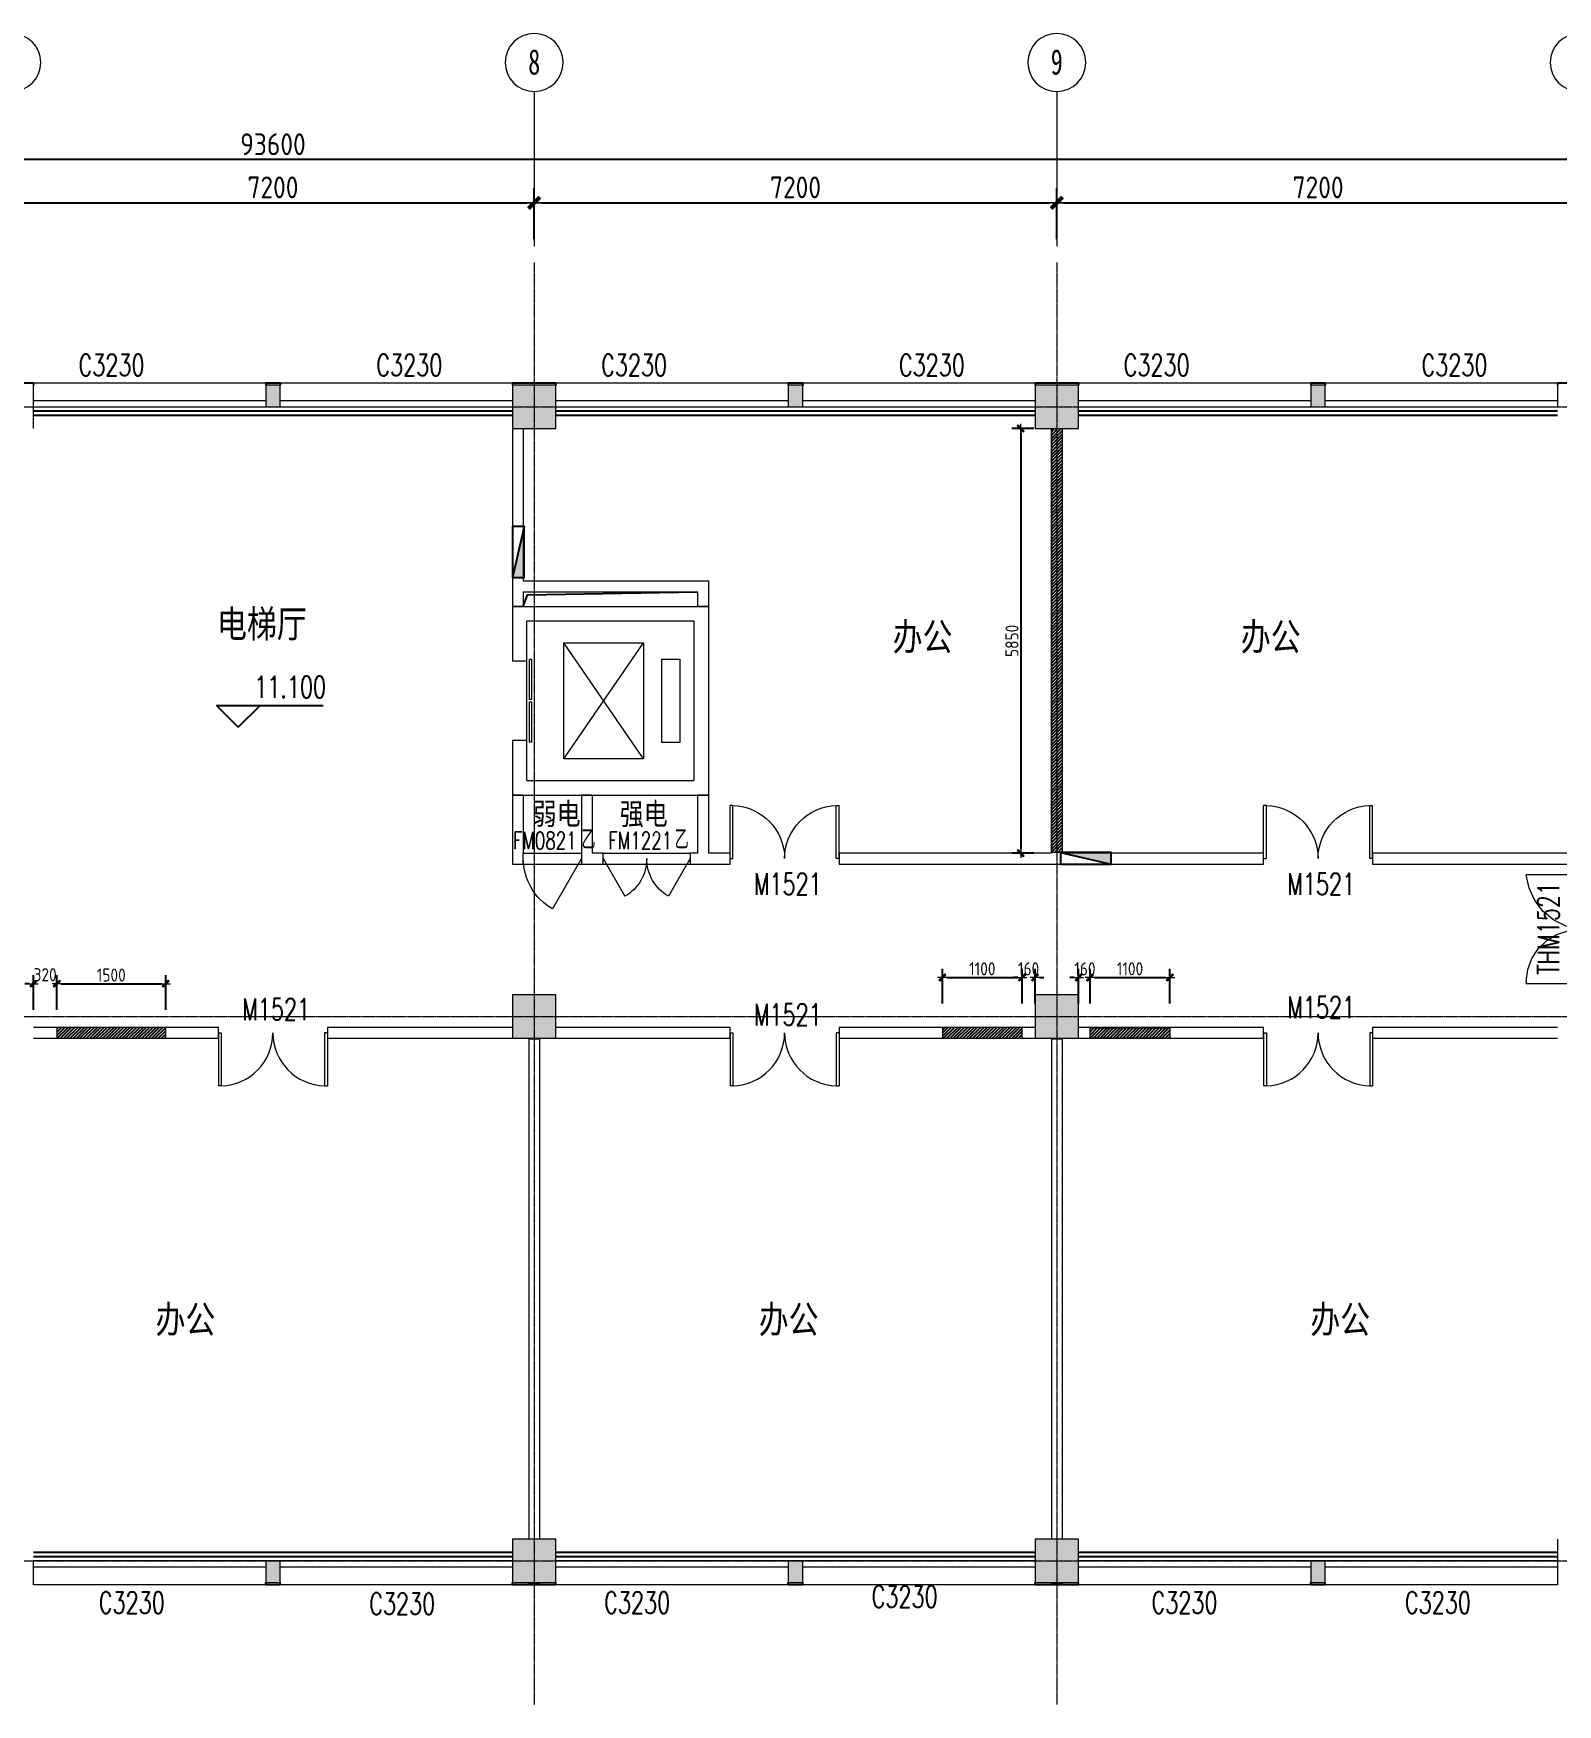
# Model space of a CAD drawing. Header units: millimetres. Extents: x 33621 to 401573, y -91663 to 133135.
# Drawn here: x 82197 to 103197, y -24586 to -1562 of the extents above; entities that cross this region are included whole.
import ezdxf
from ezdxf.enums import TextEntityAlignment as Align

# ---------------------------------------------------------------- set-up
doc = ezdxf.new("R2010")
doc.units = ezdxf.units.MM
doc.header["$LTSCALE"] = 10
doc.linetypes.add('DASHEDX2', pattern=[1.5, 1, -0.5])
doc.linetypes.add('DOTE', pattern=[2.42, 2, -0.2, 0.02, -0.2])
doc.layers.get('0').update_dxf_attribs({"color": 253})
doc.layers.get('Defpoints').update_dxf_attribs({"color": 250})
for name, color, linetype in [('3', 253, 'Continuous'), ('DIM_ELEV', 253, 'Continuous'), ('Dim【尺寸标注】', 253, 'Continuous'), ('PUB_DIM', 253, 'Continuous'), ('PUB_TEXT', 253, 'Continuous'), ('SURFACE', 253, 'Continuous'), ('w-消火栓', 253, 'Continuous'), ('WINDOW_TEXT', 253, 'Continuous'), ('拆除墙体', 253, 'Continuous')]:
    doc.layers.add(name, color=color, linetype=linetype)
for name, color, linetype, lineweight in [('AXIS【轴号】', 253, 'Continuous', 0), ('COLUMN', 253, 'Continuous', 0), ('DOTE', 253, 'DOTE', 0), ('FC-FLOOR【地材分格】', 253, 'Continuous', 0), ('PUB_HATCH', 253, 'Continuous', 0), ('STAIR', 253, 'Continuous', 0), ('WALL', 253, 'Continuous', 0), ('Wall【墙体】', 253, 'Continuous', 0), ('WINDOW', 253, 'Continuous', 0)]:
    doc.layers.add(name, color=color, linetype=linetype, lineweight=lineweight)
doc.styles.add('_TCH_DIM', font='SIMPLEX', dxfattribs={"bigfont": 'GBCBIG'})
doc.styles.add('_TCH_WINDOW', font='SIMPLEX', dxfattribs={"bigfont": 'GBCBIG'})
doc.styles.add('CCD_DIM', font='ARCHS.SHX')
doc.styles.add('宋体', font='', dxfattribs={"width": 0.7})
doc.styles.get('宋体').set_extended_font_data('SimSun')
doc.dimstyles.new('ZL_1：100', dxfattribs={"dimtxt": 3, "dimasz": 1, "dimexe": 2, "dimexo": 2, "dimgap": 0.6, "dimtad": 1, "dimdec": 0, "dimrnd": 5, "dimdsep": 46, "dimtxsty": 'CCD_DIM', "dimblk": 'WS-cj', "dimblk1": 'WS-cj', "dimblk2": 'WS-cj', "dimcen": 1, "dimclrd": 44, "dimclre": 44, "dimclrt": 2, "dimadec": 0, "dimazin": 2, "dimtfac": 1, "dimtdec": 0, "dimtix": 1, "dimtmove": 2, "dimatfit": 3, "dimldrblk": 'hl_arrow2', "dimfxl": 5, "dimfxlon": 1, "dimarcsym": 0})
doc.dimstyles.new('ZL_1：60', dxfattribs={"dimscale": 60, "dimtxt": 3, "dimasz": 1, "dimexe": 2, "dimexo": 2, "dimgap": 0.5, "dimtad": 1, "dimdec": 0, "dimrnd": 5, "dimdsep": 46, "dimtxsty": 'CCD_DIM', "dimblk": 'WS-cj', "dimblk1": 'WS-cj', "dimblk2": 'WS-cj', "dimcen": 0, "dimclrd": 44, "dimclre": 44, "dimclrt": 2, "dimadec": 0, "dimazin": 0, "dimtfac": 1, "dimtdec": 0, "dimtix": 1, "dimtofl": 0, "dimtmove": 2, "dimatfit": 3, "dimldrblk": 'hl_arrow2', "dimfxl": 6, "dimfxlon": 1, "dimarcsym": 0})

# ---------------------------------------------------------------- blocks, each defined once
blk = doc.blocks.new('$QC001_5')
blk.add_line((-325, 200), (325, 0))
blk.add_lwpolyline([(325, 0), (325, 200), (-325, 200), (-325, 0)], close=True)
blk.add_solid([(-325, 200), (325, 200), (-325, 200), (325, 0)])
at = {"flags": 1}
for tag in ['UNIT', 'WHAT', 'SPEC']:
    blk.add_attdef(tag, (0, 0), '', height=0.001, dxfattribs=at)
blk = doc.blocks.new('$DorLib2D$00000141')
at = {"color": 0}
for points in [[(-0.5, 0), (-0.5, 0.487)], [(-0.475, 0.487), (-0.5, 0.487)], [(-0.475, 0), (-0.475, 0.487)], [(-0.369, 0.473), (-0.475, 0.487)], [(-0.268, 0.435), (-0.369, 0.473)], [(0.369, 0.473), (0.268, 0.435)], [(0.475, 0.487), (0.369, 0.473)], [(0.475, 0), (0.475, 0.487)], [(0.475, 0.487), (0.5, 0.487)], [(0.5, 0), (0.5, 0.487)], [(-0.178, 0.377), (-0.268, 0.435)], [(-0.103, 0.3), (-0.178, 0.377)], [(0.178, 0.377), (0.103, 0.3)], [(0.268, 0.435), (0.178, 0.377)], [(-0.047, 0.208), (-0.103, 0.3)], [(-0.012, 0.107), (-0.047, 0.208)], [(0.047, 0.208), (0.012, 0.107)], [(0.103, 0.3), (0.047, 0.208)], [(0, 0), (-0.012, 0.107)], [(-0.012, -0.107), (0, 0)], [(0.012, 0.107), (0, 0)], [(-0.5, 0), (-0.475, 0)], [(0.5, 0), (0.475, 0)]]:
    blk.add_lwpolyline(points, dxfattribs=at)
at = {"color": 0, "linetype": 'DASHEDX2'}
for points in [[(0, 0), (0.03, -0.122), (0.086, -0.234), (0.165, -0.331), (0.264, -0.408), (0.378, -0.461), (0.5, -0.488)], [(-0.5, 0), (-0.5, -0.488)], [(-0.047, -0.208), (-0.012, -0.107)], [(0.5, 0), (0.5, -0.488)], [(-0.178, -0.377), (-0.103, -0.3)], [(-0.103, -0.3), (-0.047, -0.208)], [(-0.369, -0.473), (-0.268, -0.435)], [(-0.268, -0.435), (-0.178, -0.377)], [(-0.475, -0.488), (-0.5, -0.488)], [(-0.475, -0.487), (-0.369, -0.473)]]:
    blk.add_lwpolyline(points, dxfattribs=at)
blk = doc.blocks.new('$DorLib2D$00000002')
for p, q in [((-0.5, 0), (-0.5, 0.4875)), ((-0.475, 0.4875), (-0.5, 0.4875)), ((-0.475, 0), (-0.475, 0.4875)), ((0.475, 0), (0.475, 0.4875)), ((0.475, 0.4875), (0.5, 0.4875)), ((0.5, 0), (0.5, 0.4875)), ((-0.5, 0), (-0.475, 0)), ((0.5, 0), (0.475, 0))]:
    blk.add_line(p, q)
at = {"lineweight": 13}
for centre, start, end in [((-0.4875, 0), 0, 88.53072), ((0.4875, 0), 91.46928, 180)]:
    blk.add_arc(centre, 0.4875, start, end, dxfattribs=at)
blk = doc.blocks.new('$TCHSYS$LDOR22D')
for p, q in [((-0.517, 0.833), (-0.017, 0.833)), ((-0.517, 0.833), (-0.517, 0.667)), ((-0.517, 0.667), (-0.017, 0.667)), ((-0.017, 0.833), (-0.017, 0.667)), ((0.017, 0.833), (0.017, 0.667)), ((0.017, 0.833), (0.517, 0.833)), ((0.017, 0.667), (0.517, 0.667)), ((0.517, 0.833), (0.517, 0.667)), ((-0.5, 0.5), (0.5, 0.5))]:
    blk.add_line(p, q)
blk = doc.blocks.new('$WINLIB2D$00000004')
for p, q in [((-0.5, 0.5), (0.5, 0.5)), ((-0.5, 0.5), (-0.5, -0.5)), ((0.5, -0.5), (0.5, 0.5)), ((-0.5, 0.2406), (0.5, 0.2406)), ((-0.5, -0.5), (0.5, -0.5))]:
    blk.add_line(p, q)
blk = doc.blocks.new('$DorLib2D$00000214')
at = {"color": 0}
blk.add_line((0.5, 0), (0, 0.866), dxfattribs=at)
blk.add_arc((0.5, 0), 1, 120, 180, dxfattribs=at)
blk = doc.blocks.new('$DorLib2D$00000215')
at = {"color": 0}
for p, q in [((-0.5, 0), (-0.25, 0.433)), ((0.5, 0), (0.25, 0.433))]:
    blk.add_line(p, q, dxfattribs=at)
for centre, start, end in [((-0.5, 0), 0, 60), ((0.5, 0), 120, 180)]:
    blk.add_arc(centre, 0.5, start, end, dxfattribs=at)
blk = doc.blocks.new('hl_Axis-A1')
at = {"color": 150, "ltscale": 2}
blk.add_line((21.33, 0), (0, 0), dxfattribs=at)
at = {"color": 150}
blk.add_circle((25.33, 0), 4, dxfattribs=at)
at = {"color": 50, "style": '宋体', "width": 0.7}
blk.add_attdef('轴号', text='', height=3.5, dxfattribs=at).set_placement((25.33, 0), align=Align.MIDDLE_CENTER)
blk = doc.blocks.new('WS-cj')
blk.add_hatch(color=2).paths.add_polyline_path([(0.59, 0.82), (-0.82, -0.59), (-0.59, -0.82), (0.82, 0.59)])
at = {"color": 2, "linetype": 'ByBlock', "lineweight": 0}
for p, q in [((-1.1, 0), (0, 0)), ((0, 0), (1.1, 0))]:
    blk.add_line(p, q, dxfattribs=at)
at = {"color": 2}
blk.add_lwpolyline([(0.59, 0.82), (-0.82, -0.59), (-0.59, -0.82), (0.82, 0.59)], close=True, dxfattribs=at)
blk = doc.blocks.new('*D266')
at = {"layer": 'Defpoints', "color": 0, "transparency": 16777216}
for p in [(5938, 2411), (-1262, 1811), (5938, 1811)]:
    blk.add_point(p, dxfattribs=at)
at = {"layer": 'Dim【尺寸标注】', "color": 44, "lineweight": -2, "transparency": 16777216}
for p, q in [((-1262, 1911), (-1262, 2611)), ((5938, 1911), (5938, 2611)), ((-1162, 2411), (5838, 2411))]:
    blk.add_line(p, q, dxfattribs=at)
at = {"layer": 'Dim【尺寸标注】', "color": 44, "lineweight": -2, "transparency": 16777216, "xscale": 100, "yscale": 100, "zscale": 100, "rotation": 180}
blk.add_blockref('WS-cj', (-1262, 2411), dxfattribs=at)
at = {"layer": 'Dim【尺寸标注】', "color": 44, "lineweight": -2, "transparency": 16777216, "xscale": 100, "yscale": 100, "zscale": 100}
blk.add_blockref('WS-cj', (5938, 2411), dxfattribs=at)
at = {"layer": 'Dim【尺寸标注】', "color": 2, "transparency": 16777216, "insert": (2338, 2623), "char_height": 300, "attachment_point": 5, "style": 'CCD_DIM'}
blk.add_mtext('7200', dxfattribs=at)
blk = doc.blocks.new('hl_arrow2')
at = {"color": 2}
blk.add_line((-0.22, 0), (-1, 0), dxfattribs=at)
blk.add_lwpolyline([(-0.22, 0), (-0.86, -0.69), (-0.65, -0.86), (0, 0), (-0.65, 0.86), (-0.86, 0.69)], close=True, dxfattribs=at)
blk = doc.blocks.new('*D267')
at = {"layer": 'Defpoints', "color": 0, "transparency": 16777216}
for p in [(13138, 2411), (5938, 1811), (13138, 1811)]:
    blk.add_point(p, dxfattribs=at)
at = {"layer": 'Dim【尺寸标注】', "color": 44, "lineweight": -2, "transparency": 16777216}
for p, q in [((5938, 1911), (5938, 2611)), ((13138, 1911), (13138, 2611)), ((6038, 2411), (13038, 2411))]:
    blk.add_line(p, q, dxfattribs=at)
at = {"layer": 'Dim【尺寸标注】', "color": 44, "lineweight": -2, "transparency": 16777216, "xscale": 100, "yscale": 100, "zscale": 100, "rotation": 180}
blk.add_blockref('WS-cj', (5938, 2411), dxfattribs=at)
at = {"layer": 'Dim【尺寸标注】', "color": 44, "lineweight": -2, "transparency": 16777216, "xscale": 100, "yscale": 100, "zscale": 100}
blk.add_blockref('WS-cj', (13138, 2411), dxfattribs=at)
at = {"layer": 'Dim【尺寸标注】', "color": 2, "transparency": 16777216, "insert": (9538, 2623), "char_height": 300, "attachment_point": 5, "style": 'CCD_DIM'}
blk.add_mtext('7200', dxfattribs=at)
blk = doc.blocks.new('*D268')
at = {"layer": 'Defpoints', "color": 0, "transparency": 16777216}
for p in [(20338, 2411), (13138, 1811), (20338, 1811)]:
    blk.add_point(p, dxfattribs=at)
at = {"layer": 'Dim【尺寸标注】', "color": 44, "lineweight": -2, "transparency": 16777216}
for p, q in [((13138, 1911), (13138, 2611)), ((20338, 1911), (20338, 2611)), ((13238, 2411), (20238, 2411))]:
    blk.add_line(p, q, dxfattribs=at)
at = {"layer": 'Dim【尺寸标注】', "color": 44, "lineweight": -2, "transparency": 16777216, "xscale": 100, "yscale": 100, "zscale": 100, "rotation": 180}
blk.add_blockref('WS-cj', (13138, 2411), dxfattribs=at)
at = {"layer": 'Dim【尺寸标注】', "color": 44, "lineweight": -2, "transparency": 16777216, "xscale": 100, "yscale": 100, "zscale": 100}
blk.add_blockref('WS-cj', (20338, 2411), dxfattribs=at)
at = {"layer": 'Dim【尺寸标注】', "color": 2, "transparency": 16777216, "insert": (16738, 2623), "char_height": 300, "attachment_point": 5, "style": 'CCD_DIM'}
blk.add_mtext('7200', dxfattribs=at)
blk = doc.blocks.new('*D273')
at = {"layer": 'Defpoints', "color": 0, "transparency": 16777216}
for p in [(49138, 3011), (-44462, 1811), (49138, 1811)]:
    blk.add_point(p, dxfattribs=at)
at = {"layer": 'Dim【尺寸标注】', "color": 44, "lineweight": -2, "transparency": 16777216}
for p, q in [((-44462, 2511), (-44462, 3211)), ((-44362, 3011), (49038, 3011)), ((49138, 2511), (49138, 3211))]:
    blk.add_line(p, q, dxfattribs=at)
at = {"layer": 'Dim【尺寸标注】', "color": 44, "lineweight": -2, "transparency": 16777216, "xscale": 100, "yscale": 100, "zscale": 100, "rotation": 180}
blk.add_blockref('WS-cj', (-44462, 3011), dxfattribs=at)
at = {"layer": 'Dim【尺寸标注】', "color": 44, "lineweight": -2, "transparency": 16777216, "xscale": 100, "yscale": 100, "zscale": 100}
blk.add_blockref('WS-cj', (49138, 3011), dxfattribs=at)
at = {"layer": 'Dim【尺寸标注】', "color": 2, "transparency": 16777216, "insert": (2338, 3217), "char_height": 300, "attachment_point": 5, "style": 'CCD_DIM'}
blk.add_mtext('93600', dxfattribs=at)
blk = doc.blocks.new('*D524')
at = {"layer": 'Defpoints', "color": 0, "transparency": 16777216}
for p in [(82519, -14655), (82197, -15135), (82519, -15135)]:
    blk.add_point(p, dxfattribs=at)
at = {"layer": 'FC-FLOOR【地材分格】', "color": 44, "lineweight": -2, "transparency": 16777216}
for p, q in [((82137, -14655), (82077, -14655)), ((82197, -15015), (82197, -14535)), ((82519, -15015), (82519, -14535)), ((82579, -14655), (82639, -14655))]:
    blk.add_line(p, q, dxfattribs=at)
at = {"layer": 'FC-FLOOR【地材分格】', "color": 44, "lineweight": -2, "transparency": 16777216, "xscale": 60, "yscale": 60, "zscale": 60}
blk.add_blockref('WS-cj', (82197, -14655), dxfattribs=at)
at = {"layer": 'FC-FLOOR【地材分格】', "color": 44, "lineweight": -2, "transparency": 16777216, "xscale": 60, "yscale": 60, "zscale": 60, "rotation": 180}
blk.add_blockref('WS-cj', (82519, -14655), dxfattribs=at)
at = {"layer": 'FC-FLOOR【地材分格】', "color": 2, "transparency": 16777216, "insert": (82358, -14531), "char_height": 180, "attachment_point": 5, "style": 'CCD_DIM'}
blk.add_mtext('320', dxfattribs=at)
blk = doc.blocks.new('*D525')
at = {"layer": 'Defpoints', "color": 0, "transparency": 16777216}
for p in [(84019, -14655), (82519, -15135), (84019, -15135)]:
    blk.add_point(p, dxfattribs=at)
at = {"layer": 'FC-FLOOR【地材分格】', "color": 44, "lineweight": -2, "transparency": 16777216}
for p, q in [((82519, -15015), (82519, -14535)), ((82579, -14655), (83959, -14655)), ((84019, -15015), (84019, -14535))]:
    blk.add_line(p, q, dxfattribs=at)
at = {"layer": 'FC-FLOOR【地材分格】', "color": 44, "lineweight": -2, "transparency": 16777216, "xscale": 60, "yscale": 60, "zscale": 60, "rotation": 180}
blk.add_blockref('WS-cj', (82519, -14655), dxfattribs=at)
at = {"layer": 'FC-FLOOR【地材分格】', "color": 44, "lineweight": -2, "transparency": 16777216, "xscale": 60, "yscale": 60, "zscale": 60}
blk.add_blockref('WS-cj', (84019, -14655), dxfattribs=at)
at = {"layer": 'FC-FLOOR【地材分格】', "color": 2, "transparency": 16777216, "insert": (83269, -14535), "char_height": 180, "attachment_point": 5, "style": 'CCD_DIM'}
blk.add_mtext('1500', dxfattribs=at)
blk = doc.blocks.new('*D526')
at = {"layer": 'Defpoints', "color": 0, "transparency": 16777216}
for p in [(96099, -7006), (95799, -12856), (96099, -12856)]:
    blk.add_point(p, dxfattribs=at)
at = {"layer": 'FC-FLOOR【地材分格】', "color": 44, "lineweight": -2, "transparency": 16777216}
for p, q in [((95979, -7006), (95679, -7006)), ((95799, -7066), (95799, -12796)), ((95979, -12856), (95679, -12856))]:
    blk.add_line(p, q, dxfattribs=at)
at = {"layer": 'FC-FLOOR【地材分格】', "color": 44, "lineweight": -2, "transparency": 16777216, "xscale": 60, "yscale": 60, "zscale": 60}
for p, rotation in [((95799, -7006), 90), ((95799, -12856), 270)]:
    blk.add_blockref('WS-cj', p, dxfattribs=dict(at, rotation=rotation))
at = {"layer": 'FC-FLOOR【地材分格】', "color": 2, "transparency": 16777216, "insert": (95679, -9931), "char_height": 180, "attachment_point": 5, "rotation": 90, "style": 'CCD_DIM'}
blk.add_mtext('5850', dxfattribs=at)
blk = doc.blocks.new('*D527')
at = {"layer": 'Defpoints', "color": 0, "transparency": 16777216}
for p in [(95820, -14569), (94720, -15049), (95820, -15049)]:
    blk.add_point(p, dxfattribs=at)
at = {"layer": 'FC-FLOOR【地材分格】', "color": 44, "lineweight": -2, "transparency": 16777216}
for p, q in [((94720, -14929), (94720, -14449)), ((95820, -14929), (95820, -14449)), ((94780, -14569), (95760, -14569))]:
    blk.add_line(p, q, dxfattribs=at)
at = {"layer": 'FC-FLOOR【地材分格】', "color": 44, "lineweight": -2, "transparency": 16777216, "xscale": 60, "yscale": 60, "zscale": 60, "rotation": 180}
blk.add_blockref('WS-cj', (94720, -14569), dxfattribs=at)
at = {"layer": 'FC-FLOOR【地材分格】', "color": 44, "lineweight": -2, "transparency": 16777216, "xscale": 60, "yscale": 60, "zscale": 60}
blk.add_blockref('WS-cj', (95820, -14569), dxfattribs=at)
at = {"layer": 'FC-FLOOR【地材分格】', "color": 2, "transparency": 16777216, "insert": (95270, -14449), "char_height": 180, "attachment_point": 5, "style": 'CCD_DIM'}
blk.add_mtext('1100', dxfattribs=at)
blk = doc.blocks.new('*D528')
at = {"layer": 'Defpoints', "color": 0, "transparency": 16777216}
for p in [(95997, -14569), (95820, -15049), (95997, -15049)]:
    blk.add_point(p, dxfattribs=at)
at = {"layer": 'FC-FLOOR【地材分格】', "color": 44, "lineweight": -2, "transparency": 16777216}
for p, q in [((95820, -14929), (95820, -14449)), ((95997, -14929), (95997, -14449)), ((95760, -14569), (95700, -14569)), ((96057, -14569), (96117, -14569))]:
    blk.add_line(p, q, dxfattribs=at)
at = {"layer": 'FC-FLOOR【地材分格】', "color": 44, "lineweight": -2, "transparency": 16777216, "xscale": 60, "yscale": 60, "zscale": 60}
blk.add_blockref('WS-cj', (95820, -14569), dxfattribs=at)
at = {"layer": 'FC-FLOOR【地材分格】', "color": 44, "lineweight": -2, "transparency": 16777216, "xscale": 60, "yscale": 60, "zscale": 60, "rotation": 180}
blk.add_blockref('WS-cj', (95997, -14569), dxfattribs=at)
at = {"layer": 'FC-FLOOR【地材分格】', "color": 2, "transparency": 16777216, "insert": (95908, -14449), "char_height": 180, "attachment_point": 5, "style": 'CCD_DIM'}
blk.add_mtext('160', dxfattribs=at)
blk = doc.blocks.new('*D529')
at = {"layer": 'Defpoints', "color": 0, "transparency": 16777216}
for p in [(96755, -14569), (96597, -15049), (96755, -15049)]:
    blk.add_point(p, dxfattribs=at)
at = {"layer": 'FC-FLOOR【地材分格】', "color": 44, "lineweight": -2, "transparency": 16777216}
for p, q in [((96597, -14929), (96597, -14449)), ((96755, -14929), (96755, -14449)), ((96537, -14569), (96477, -14569)), ((96815, -14569), (96875, -14569))]:
    blk.add_line(p, q, dxfattribs=at)
at = {"layer": 'FC-FLOOR【地材分格】', "color": 44, "lineweight": -2, "transparency": 16777216, "xscale": 60, "yscale": 60, "zscale": 60}
blk.add_blockref('WS-cj', (96597, -14569), dxfattribs=at)
at = {"layer": 'FC-FLOOR【地材分格】', "color": 44, "lineweight": -2, "transparency": 16777216, "xscale": 60, "yscale": 60, "zscale": 60, "rotation": 180}
blk.add_blockref('WS-cj', (96755, -14569), dxfattribs=at)
at = {"layer": 'FC-FLOOR【地材分格】', "color": 2, "transparency": 16777216, "insert": (96684, -14449), "char_height": 180, "attachment_point": 5, "style": 'CCD_DIM'}
blk.add_mtext('160', dxfattribs=at)
blk = doc.blocks.new('*D530')
at = {"layer": 'Defpoints', "color": 0, "transparency": 16777216}
for p in [(97855, -14569), (96755, -15049), (97855, -15049)]:
    blk.add_point(p, dxfattribs=at)
at = {"layer": 'FC-FLOOR【地材分格】', "color": 44, "lineweight": -2, "transparency": 16777216}
for p, q in [((96755, -14929), (96755, -14449)), ((97855, -14929), (97855, -14449)), ((96815, -14569), (97795, -14569))]:
    blk.add_line(p, q, dxfattribs=at)
at = {"layer": 'FC-FLOOR【地材分格】', "color": 44, "lineweight": -2, "transparency": 16777216, "xscale": 60, "yscale": 60, "zscale": 60, "rotation": 180}
blk.add_blockref('WS-cj', (96755, -14569), dxfattribs=at)
at = {"layer": 'FC-FLOOR【地材分格】', "color": 44, "lineweight": -2, "transparency": 16777216, "xscale": 60, "yscale": 60, "zscale": 60}
blk.add_blockref('WS-cj', (97855, -14569), dxfattribs=at)
at = {"layer": 'FC-FLOOR【地材分格】', "color": 2, "transparency": 16777216, "insert": (97305, -14449), "char_height": 180, "attachment_point": 5, "style": 'CCD_DIM'}
blk.add_mtext('1100', dxfattribs=at)
blk = doc.blocks.new('ZL_061117299')
at = {"layer": 'AXIS【轴号】'}
ref = blk.add_blockref('hl_Axis-A1', (-1262.3, 1810.8), dxfattribs=dict(at, xscale=-100, yscale=100, zscale=100, rotation=270))
ref.add_attrib('轴号', '7', dxfattribs={"layer": '0', "color": 2, "height": 350, "style": '宋体', "width": 0.7}).set_placement((-1262.3, 4355.8), align=Align.MIDDLE_CENTER)
ref = blk.add_blockref('hl_Axis-A1', (5937.7, 1810.8), dxfattribs=dict(at, xscale=-100, yscale=100, zscale=100, rotation=270))
ref.add_attrib('轴号', '8', dxfattribs={"layer": '0', "color": 2, "height": 350, "style": '宋体', "width": 0.7}).set_placement((5937.7, 4351.9), align=Align.MIDDLE_CENTER)
ref = blk.add_blockref('hl_Axis-A1', (13137.7, 1810.8), dxfattribs=dict(at, xscale=-100, yscale=100, zscale=100, rotation=270))
ref.add_attrib('轴号', '9', dxfattribs={"layer": '0', "color": 2, "height": 350, "style": '宋体', "width": 0.7}).set_placement((13137.7, 4351.9), align=Align.MIDDLE_CENTER)
ref = blk.add_blockref('hl_Axis-A1', (20337.7, 1810.8), dxfattribs=dict(at, xscale=-100, yscale=100, zscale=100, rotation=270))
ref.add_attrib('轴号', '10', dxfattribs={"layer": '0', "color": 2, "height": 350, "style": '宋体', "width": 0.7}).set_placement((20337.7, 4351.9), align=Align.MIDDLE_CENTER)
at = {"layer": 'Dim【尺寸标注】'}
for p1, p2, distance, picture, middle in [((-44462.3, 1810.8), (49137.7, 1810.8), 1200, '*D273', (2337.7, 3217)), ((-1262.3, 1810.8), (5937.7, 1810.8), 600, '*D266', (2337.7, 2623.3)), ((5937.7, 1810.8), (13137.7, 1810.8), 600, '*D267', (9537.7, 2623.3)), ((13137.7, 1810.8), (20337.7, 1810.8), 600, '*D268', (16737.7, 2623.3))]:
    dim = blk.add_aligned_dim(p1=p1, p2=p2, distance=distance, dimstyle='ZL_1：100', dxfattribs=at)
    dim.commit()
    dim.dimension.update_dxf_attribs({"geometry": picture, "text_midpoint": middle})

msp = doc.modelspace()

# ---------------------------------------------------------------- hatches: boundary and pattern name
at = {"layer": 'PUB_HATCH'}
for points in [[(85396.5, -6706), (85596.5, -6706), (85596.5, -6406), (85396.5, -6406)], [(88796.5, -7006), (89396.5, -7006), (89396.5, -6406), (88796.5, -6406)], [(92596.5, -6706), (92796.5, -6706), (92796.5, -6406), (92596.5, -6406)], [(95996.5, -7006), (96596.5, -7006), (96596.5, -6406), (95996.5, -6406)], [(99796.5, -6706), (99996.5, -6706), (99996.5, -6406), (99796.5, -6406)], [(88796.5, -15406), (89396.5, -15406), (89396.5, -14806), (88796.5, -14806)], [(95996.5, -15406), (96596.5, -15406), (96596.5, -14806), (95996.5, -14806)], [(88796.5, -22906), (89396.5, -22906), (89396.5, -22306), (88796.5, -22306)], [(95996.5, -22906), (96596.5, -22906), (96596.5, -22306), (95996.5, -22306)], [(85596.5, -22606), (85396.5, -22606), (85396.5, -22906), (85596.5, -22906)], [(92796.5, -22606), (92596.5, -22606), (92596.5, -22906), (92796.5, -22906)], [(99996.5, -22606), (99796.5, -22606), (99796.5, -22906), (99996.5, -22906)]]:
    msp.add_hatch(color=256, dxfattribs=at).paths.add_polyline_path(points)
at = {"layer": '拆除墙体'}
h = msp.add_hatch(dxfattribs=at)
h.set_pattern_fill('ANSI31', color=1, scale=10, angle=180, style=0)
h.paths.add_polyline_path([(96221.5, -12846), (96221.5, -7006), (96371.5, -7006), (96371.5, -12846)])
h = msp.add_hatch(dxfattribs=at)
h.set_pattern_fill('ANSI31', color=1, scale=10, angle=180, style=0)
h.paths.add_polyline_path([(82518.8, -15256), (82518.8, -15406), (84018.8, -15406), (84018.8, -15256)])
h = msp.add_hatch(dxfattribs=at)
h.set_pattern_fill('ANSI31', color=1, scale=10, angle=180, style=0)
h.paths.add_polyline_path([(94720, -15256), (94720, -15406), (95820, -15406), (95820, -15256)])
h = msp.add_hatch(dxfattribs=at)
h.set_pattern_fill('ANSI31', color=1, scale=10, angle=180, style=0)
h.paths.add_polyline_path([(96754.9, -15406), (96754.9, -15264.7), (97854.9, -15264.7), (97854.9, -15406)])

# ---------------------------------------------------------------- linework, layer by layer
at = {"layer": '3'}
for p, q in [((88796.5, -6766), (82196.5, -6766)), ((88796.5, -6826), (82196.5, -6826)), ((95996.5, -6766), (89396.5, -6766)), ((95996.5, -6826), (89396.5, -6826)), ((103196.5, -6766), (96596.5, -6766)), ((103196.5, -6826), (96596.5, -6826))]:
    msp.add_line(p, q, dxfattribs=at)
for points in [[(88946.5, -9456), (89005.6, -9298.6), (91346.5, -9256)], [(82196.5, -22486), (88796.5, -22486)], [(82196.5, -22546), (88796.5, -22546)], [(89396.5, -22486), (95996.5, -22486)], [(89396.5, -22546), (95996.5, -22546)], [(96596.5, -22486), (103196.5, -22486)], [(96596.5, -22546), (103196.5, -22546)]]:
    msp.add_lwpolyline(points, dxfattribs=at)
at = {"layer": 'COLUMN'}
for p, q in [((89396.5, -6406), (88796.5, -6406)), ((96596.5, -6406), (95996.5, -6406)), ((82196.5, -7006), (82196.5, -6706)), ((88796.5, -6706), (88796.5, -7006)), ((89396.5, -7006), (89396.5, -6706)), ((95996.5, -6706), (95996.5, -7006)), ((96596.5, -7006), (96596.5, -6706)), ((88796.5, -7006), (89396.5, -7006)), ((95996.5, -7006), (96596.5, -7006)), ((89396.5, -14806), (88796.5, -14806)), ((88796.5, -14806), (88796.5, -15406)), ((89396.5, -15406), (89396.5, -14806)), ((96596.5, -14806), (95996.5, -14806)), ((95996.5, -14806), (95996.5, -15406)), ((96596.5, -15406), (96596.5, -14806)), ((88796.5, -15406), (89396.5, -15406)), ((95996.5, -15406), (96596.5, -15406)), ((89396.5, -22306), (88796.5, -22306)), ((88796.5, -22306), (88796.5, -22606)), ((89396.5, -22606), (89396.5, -22306)), ((96596.5, -22306), (95996.5, -22306)), ((95996.5, -22306), (95996.5, -22606)), ((96596.5, -22606), (96596.5, -22306)), ((103196.5, -22306), (103196.5, -22606)), ((88796.5, -22906), (89396.5, -22906)), ((95996.5, -22906), (96596.5, -22906))]:
    msp.add_line(p, q, dxfattribs=at)
at = {"layer": 'DIM_ELEV'}
for p, q in [((85019.7, -11119.7), (84719.7, -10819.7)), ((84719.7, -10819.7), (86188.6, -10819.7)), ((85019.7, -11119.7), (85319.7, -10819.7))]:
    msp.add_line(p, q, dxfattribs=at)
at = {"layer": 'DOTE', "ltscale": 0.1}
for p, q in [((89096.5, -4716.1), (89096.5, -24586.4)), ((96296.5, -4716.1), (96296.5, -24586.4)), ((36632.9, -6706), (133641.5, -6706)), ((36632.9, -15106), (133641.5, -15106)), ((36632.9, -22606), (133641.5, -22606))]:
    msp.add_line(p, q, dxfattribs=at)
at = {"layer": 'STAIR'}
for p, q in [((89503.8, -11556), (90603.8, -9956)), ((90603.8, -11556), (89503.8, -9956)), ((89503.8, -9956), (90603.8, -9956)), ((89503.8, -11556), (89503.8, -9956)), ((90603.8, -9956), (90603.8, -11556)), ((90853.8, -10181), (91103.8, -10181)), ((90853.8, -11331), (90853.8, -10181)), ((91103.8, -10181), (91103.8, -11331)), ((91103.8, -11331), (90853.8, -11331)), ((90603.8, -11556), (89503.8, -11556))]:
    msp.add_line(p, q, dxfattribs=at)
at = {"layer": 'SURFACE'}
for p, q in [((81896.5, -6376), (82196.5, -6376)), ((82196.5, -6376), (82196.5, -6406)), ((85396.5, -6376), (85396.5, -6406)), ((85396.5, -6376), (85596.5, -6376)), ((85596.5, -6376), (85596.5, -6406)), ((88796.5, -6376), (88796.5, -6406)), ((88796.5, -6376), (89096.5, -6376)), ((89096.5, -6376), (89396.5, -6376)), ((89396.5, -6376), (89396.5, -6406)), ((92596.5, -6376), (92596.5, -6406)), ((92596.5, -6376), (92796.5, -6376)), ((92796.5, -6376), (92796.5, -6406)), ((95996.5, -6376), (95996.5, -6406)), ((95996.5, -6376), (96296.5, -6376)), ((96296.5, -6376), (96596.5, -6376)), ((96596.5, -6376), (96596.5, -6406)), ((99796.5, -6376), (99796.5, -6406)), ((99796.5, -6376), (99996.5, -6376)), ((99996.5, -6376), (99996.5, -6406)), ((103196.5, -6376), (103196.5, -6406)), ((103196.5, -6376), (103496.5, -6376)), ((85396.5, -22936), (85396.5, -22906)), ((85596.5, -22936), (85396.5, -22936)), ((85596.5, -22936), (85596.5, -22906)), ((88796.5, -22936), (88796.5, -22906)), ((89096.5, -22936), (88796.5, -22936)), ((89396.5, -22936), (89096.5, -22936)), ((89396.5, -22936), (89396.5, -22906)), ((92596.5, -22936), (92596.5, -22906)), ((92796.5, -22936), (92596.5, -22936)), ((92796.5, -22936), (92796.5, -22906)), ((95996.5, -22936), (95996.5, -22906)), ((96296.5, -22936), (95996.5, -22936)), ((96596.5, -22936), (96296.5, -22936)), ((96596.5, -22936), (96596.5, -22906)), ((99796.5, -22936), (99796.5, -22906)), ((99996.5, -22936), (99796.5, -22936)), ((99996.5, -22936), (99996.5, -22906))]:
    msp.add_line(p, q, dxfattribs=at)
at = {"layer": 'WALL'}
for p, q in [((85596.5, -6406), (85396.5, -6406)), ((85396.5, -6406), (85396.5, -6706)), ((85596.5, -6706), (85596.5, -6406)), ((92796.5, -6406), (92596.5, -6406)), ((92596.5, -6406), (92596.5, -6706)), ((92796.5, -6706), (92796.5, -6406)), ((99996.5, -6406), (99796.5, -6406)), ((99796.5, -6406), (99796.5, -6706)), ((99996.5, -6706), (99996.5, -6406)), ((85396.5, -6706), (85596.5, -6706)), ((92596.5, -6706), (92796.5, -6706)), ((99796.5, -6706), (99996.5, -6706)), ((88796.5, -9456), (91496.5, -9456)), ((88796.5, -9456), (88796.5, -10206)), ((88996.5, -9656), (91296.5, -9656)), ((88996.5, -10206), (88996.5, -9656)), ((91296.5, -9656), (91296.5, -11856)), ((91496.5, -9456), (91496.5, -12056)), ((88796.5, -10206), (88996.5, -10206)), ((88996.5, -11306), (88796.5, -11306)), ((88796.5, -11306), (88796.5, -12056)), ((88996.5, -11856), (88996.5, -11306)), ((88996.5, -11856), (91296.5, -11856)), ((88796.5, -12056), (91496.5, -12056)), ((85596.5, -22606), (85396.5, -22606)), ((85396.5, -22606), (85396.5, -22906)), ((85596.5, -22906), (85596.5, -22606)), ((92796.5, -22606), (92596.5, -22606)), ((92596.5, -22606), (92596.5, -22906)), ((92796.5, -22906), (92796.5, -22606)), ((99996.5, -22606), (99796.5, -22606)), ((99796.5, -22606), (99796.5, -22906)), ((99996.5, -22906), (99996.5, -22606)), ((85396.5, -22906), (85596.5, -22906)), ((92596.5, -22906), (92796.5, -22906)), ((99796.5, -22906), (99996.5, -22906))]:
    msp.add_line(p, q, dxfattribs=at)
at = {"layer": 'WALL', "color": 210}
for points in [[(96221.5, -12846), (96221.5, -7006), (96371.5, -7006), (96371.5, -12846)], [(82518.8, -15256), (82518.8, -15406), (84018.8, -15406), (84018.8, -15256)], [(94720, -15256), (94720, -15406), (95820, -15406), (95820, -15256)], [(96754.9, -15406), (96754.9, -15264.7), (97854.9, -15264.7), (97854.9, -15406)]]:
    msp.add_lwpolyline(points, close=True, dxfattribs=at)
at = {"layer": 'Wall【墙体】', "color": 6}
for p, q in [((88796.5, -7006), (88796.5, -9181)), ((88946.5, -7006), (88946.5, -9106)), ((96221.5, -7006), (96221.5, -12856)), ((96371.5, -7006), (96371.5, -12856)), ((88796.5, -9181), (88796.5, -9456)), ((88946.5, -9106), (91496.5, -9106)), ((91496.5, -9106), (91496.5, -9456)), ((88946.5, -9256), (91346.5, -9256)), ((88946.5, -9256), (88946.5, -9456)), ((91346.5, -9256), (91346.5, -9456)), ((88946.5, -9456), (88796.5, -9456)), ((91496.5, -9456), (91346.5, -9456)), ((88796.5, -12056), (88796.5, -13006)), ((88946.5, -12056), (88796.5, -12056)), ((88946.5, -12056), (88946.5, -12856)), ((89746.5, -12056), (89746.5, -12856)), ((89896.5, -12056), (89746.5, -12056)), ((89896.5, -12056), (89896.5, -12856)), ((91346.5, -12056), (91346.5, -12856)), ((91496.5, -12056), (91346.5, -12056)), ((91496.5, -12056), (91496.5, -12856)), ((88946.5, -13006), (88946.5, -12856)), ((89746.5, -12856), (89746.5, -13006)), ((90046.5, -12856), (89896.5, -12856)), ((90046.5, -13006), (90046.5, -12856)), ((91346.5, -12856), (91246.5, -12856)), ((91246.5, -12856), (91246.5, -13006)), ((91796.5, -12856), (91496.5, -12856)), ((91796.5, -13006), (91796.5, -12856)), ((96221.5, -12856), (93296.5, -12856)), ((93296.5, -12856), (93296.5, -13006)), ((99146.5, -12856), (96371.5, -12856)), ((99146.5, -13006), (99146.5, -12856)), ((103421.5, -12856), (100646.5, -12856)), ((100646.5, -12856), (100646.5, -13006)), ((88796.5, -13006), (88946.5, -13006)), ((89746.5, -13006), (89821.5, -13006)), ((89821.5, -13006), (90046.5, -13006)), ((91246.5, -13006), (91421.5, -13006)), ((91421.5, -13006), (91796.5, -13006)), ((93296.5, -13006), (96296.5, -13006)), ((96296.5, -13006), (99146.5, -13006)), ((100646.5, -13006), (103421.5, -13006)), ((84746.5, -15256), (82196.5, -15256)), ((82196.5, -15406), (84746.5, -15406)), ((84746.5, -15406), (84746.5, -15256)), ((88796.5, -15256), (86246.5, -15256)), ((86246.5, -15256), (86246.5, -15406)), ((86246.5, -15406), (88796.5, -15406)), ((89021.5, -15417.1), (89021.5, -22306)), ((89171.5, -15417.1), (89021.5, -15417.1)), ((89171.5, -15417.1), (89171.5, -22306)), ((91796.5, -15256), (89396.5, -15256)), ((89396.5, -15406), (91796.5, -15406)), ((91796.5, -15406), (91796.5, -15256)), ((95996.5, -15256), (93296.5, -15256)), ((93296.5, -15256), (93296.5, -15406)), ((93296.5, -15406), (95996.5, -15406)), ((96221.5, -15417.1), (96221.5, -22306)), ((96371.5, -15417.1), (96221.5, -15417.1)), ((96371.5, -15417.1), (96371.5, -22306)), ((99146.5, -15256), (96596.5, -15256)), ((96596.5, -15406), (99146.5, -15406)), ((99146.5, -15406), (99146.5, -15256)), ((103196.5, -15256), (100646.5, -15256)), ((100646.5, -15256), (100646.5, -15406)), ((100646.5, -15406), (103196.5, -15406)), ((89021.5, -22906), (89021.5, -22917.1)), ((89171.5, -22917.1), (89021.5, -22917.1)), ((89171.5, -22906), (89171.5, -22917.1)), ((96221.5, -22906), (96221.5, -22917.1)), ((96371.5, -22917.1), (96221.5, -22917.1)), ((96371.5, -22906), (96371.5, -22917.1))]:
    msp.add_line(p, q, dxfattribs=at)
at = {"layer": 'WINDOW'}
for p, q in [((88946.5, -12856), (89746.5, -12856)), ((90046.5, -12856), (91246.5, -12856)), ((88946.5, -13006), (89746.5, -13006)), ((90046.5, -13006), (91246.5, -13006))]:
    msp.add_line(p, q, dxfattribs=at)

# ---------------------------------------------------------------- block references
at = {"layer": 'PUB_DIM'}
msp.add_blockref('ZL_061117299', (83158.8, -6306), dxfattribs=at)
at = {"layer": 'w-消火栓', "xscale": 1.077000000048428, "yscale": 0.8000000000465661, "rotation": 270}
msp.add_blockref('$QC001_5', (88796.5, -8706), dxfattribs=at)
at = {"layer": 'w-消火栓', "xscale": 1.077000000048428, "yscale": 0.8000000000465661}
msp.add_blockref('$QC001_5', (96696.5, -13006), dxfattribs=at)
at = {"layer": 'WINDOW'}
ref = msp.add_blockref('$WINLIB2D$00000004', (83796.5, -6541), dxfattribs=dict(at, xscale=3200, yscale=-330, zscale=3200))
ref.add_attrib('A', 'C3230', (82818.1, -6279.8), dxfattribs={"layer": 'WINDOW_TEXT', "height": 297.5, "style": '_TCH_WINDOW', "width": 0.705882})
ref = msp.add_blockref('$WINLIB2D$00000004', (87196.5, -6541), dxfattribs=dict(at, xscale=3200, yscale=-330, zscale=3200))
ref.add_attrib('A', 'C3230', (86921.3, -6279.8), dxfattribs={"layer": 'WINDOW_TEXT', "height": 297.5, "style": '_TCH_WINDOW', "width": 0.705882})
ref = msp.add_blockref('$WINLIB2D$00000004', (90996.5, -6541), dxfattribs=dict(at, xscale=3200, yscale=-330, zscale=3200))
ref.add_attrib('A', 'C3230', (90018.1, -6279.8), dxfattribs={"layer": 'WINDOW_TEXT', "height": 297.5, "style": '_TCH_WINDOW', "width": 0.705882})
ref = msp.add_blockref('$WINLIB2D$00000004', (94396.5, -6541), dxfattribs=dict(at, xscale=3200, yscale=-330, zscale=3200))
ref.add_attrib('A', 'C3230', (94121.3, -6279.8), dxfattribs={"layer": 'WINDOW_TEXT', "height": 297.5, "style": '_TCH_WINDOW', "width": 0.705882})
ref = msp.add_blockref('$WINLIB2D$00000004', (98196.5, -6541), dxfattribs=dict(at, xscale=3200, yscale=-330, zscale=3200))
ref.add_attrib('A', 'C3230', (97218.1, -6279.8), dxfattribs={"layer": 'WINDOW_TEXT', "height": 297.5, "style": '_TCH_WINDOW', "width": 0.705882})
ref = msp.add_blockref('$WINLIB2D$00000004', (101596.5, -6541), dxfattribs=dict(at, xscale=3200, yscale=-330, zscale=3200))
ref.add_attrib('A', 'C3230', (101321.3, -6279.8), dxfattribs={"layer": 'WINDOW_TEXT', "height": 297.5, "style": '_TCH_WINDOW', "width": 0.705882})
at = {"layer": 'WINDOW', "xscale": -1100, "yscale": 200, "zscale": -1100, "rotation": 270}
msp.add_blockref('$TCHSYS$LDOR22D', (88896.5, -10756), dxfattribs=at)
at = {"layer": 'WINDOW'}
ref = msp.add_blockref('$DorLib2D$00000002', (92546.5, -12931), dxfattribs=dict(at, xscale=-1500, yscale=1500, zscale=-1500))
ref.add_attrib('A', 'M1521', (92121.5, -13429.8), dxfattribs={"layer": 'WINDOW_TEXT', "height": 297.5, "style": '_TCH_WINDOW', "width": 0.705882})
ref = msp.add_blockref('$DorLib2D$00000002', (99896.5, -12931), dxfattribs=dict(at, xscale=-1500, yscale=1500, zscale=-1500))
ref.add_attrib('A', 'M1521', (99471.5, -13429.8), dxfattribs={"layer": 'WINDOW_TEXT', "height": 297.5, "style": '_TCH_WINDOW', "width": 0.705882})
for name, p, xscale, yscale, zscale in [('$DorLib2D$00000214', (89346.5, -12931), 800, -800, 800), ('$DorLib2D$00000215', (90646.5, -12931), 1200, -1200, 1200)]:
    msp.add_blockref(name, p, dxfattribs=dict(at, xscale=xscale, yscale=yscale, zscale=zscale))
ref = msp.add_blockref('$DorLib2D$00000141', (103496.5, -13906.2), dxfattribs=dict(at, xscale=-1500, yscale=1500, zscale=-1500, rotation=270))
ref.add_attrib('A', 'THM1521', (103220.3, -14531.2), dxfattribs={"layer": 'WINDOW_TEXT', "height": 297.5, "rotation": 90, "style": '_TCH_WINDOW', "width": 0.705882})
ref = msp.add_blockref('$DorLib2D$00000002', (85496.5, -15331), dxfattribs=dict(at, xscale=-1500, yscale=-1500, zscale=-1500))
ref.add_attrib('A', 'M1521', (85071.5, -15154.8), dxfattribs={"layer": 'WINDOW_TEXT', "height": 297.5, "style": '_TCH_WINDOW', "width": 0.705882})
ref = msp.add_blockref('$DorLib2D$00000002', (92546.5, -15331), dxfattribs=dict(at, xscale=-1500, yscale=-1500, zscale=-1500))
ref.add_attrib('A', 'M1521', (92121.5, -15229.8), dxfattribs={"layer": 'WINDOW_TEXT', "height": 297.5, "style": '_TCH_WINDOW', "width": 0.705882})
ref = msp.add_blockref('$DorLib2D$00000002', (99896.5, -15331), dxfattribs=dict(at, xscale=-1500, yscale=-1500, zscale=-1500))
ref.add_attrib('A', 'M1521', (99471.5, -15129.8), dxfattribs={"layer": 'WINDOW_TEXT', "height": 297.5, "style": '_TCH_WINDOW', "width": 0.705882})
ref = msp.add_blockref('$WINLIB2D$00000004', (83796.5, -22771), dxfattribs=dict(at, xscale=3200, yscale=-330, zscale=3200, rotation=180))
ref.add_attrib('A', 'C3230', (83097.6, -23329.8), dxfattribs={"layer": 'WINDOW_TEXT', "height": 297.5, "style": '_TCH_WINDOW', "width": 0.705882})
ref = msp.add_blockref('$WINLIB2D$00000004', (87196.5, -22771), dxfattribs=dict(at, xscale=3200, yscale=-330, zscale=3200, rotation=180))
ref.add_attrib('A', 'C3230', (86823.3, -23346.4), dxfattribs={"layer": 'WINDOW_TEXT', "height": 297.5, "style": '_TCH_WINDOW', "width": 0.705882})
ref = msp.add_blockref('$WINLIB2D$00000004', (90996.5, -22771), dxfattribs=dict(at, xscale=3200, yscale=-330, zscale=3200, rotation=180))
ref.add_attrib('A', 'C3230', (90060.8, -23329.8), dxfattribs={"layer": 'WINDOW_TEXT', "height": 297.5, "style": '_TCH_WINDOW', "width": 0.705882})
ref = msp.add_blockref('$WINLIB2D$00000004', (94396.5, -22771), dxfattribs=dict(at, xscale=3200, yscale=-330, zscale=3200, rotation=180))
ref.add_attrib('A', 'C3230', (93746.2, -23248.1), dxfattribs={"layer": 'WINDOW_TEXT', "height": 297.5, "style": '_TCH_WINDOW', "width": 0.705882})
ref = msp.add_blockref('$WINLIB2D$00000004', (98196.5, -22771), dxfattribs=dict(at, xscale=3200, yscale=-330, zscale=3200, rotation=180))
ref.add_attrib('A', 'C3230', (97602, -23329.8), dxfattribs={"layer": 'WINDOW_TEXT', "height": 297.5, "style": '_TCH_WINDOW', "width": 0.705882})
ref = msp.add_blockref('$WINLIB2D$00000004', (101596.5, -22771), dxfattribs=dict(at, xscale=3200, yscale=-330, zscale=3200, rotation=180))
ref.add_attrib('A', 'C3230', (101093.6, -23329.8), dxfattribs={"layer": 'WINDOW_TEXT', "height": 297.5, "style": '_TCH_WINDOW', "width": 0.705882})

# ---------------------------------------------------------------- texts
at = {"layer": 'PUB_TEXT', "style": '宋体', "width": 0.8}
for s, height, p in [('电梯厅', 377.64, (84726, -9885.5)), ('办公', 377.64, (94035.2, -10063.7)), ('办公', 377.64, (98832.1, -10063.7)), ('弱电', 302.11, (89075.9, -12464)), ('强电', 302.11, (90275.9, -12465.7)), ('办公', 377.64, (83879.3, -19468.4)), ('办公', 377.64, (92190.6, -19468.4)), ('办公', 377.64, (99789.5, -19468.4))]:
    msp.add_text(s, height=height, dxfattribs=at).set_placement(p)
at = {"layer": 'PUB_TEXT', "color": 7, "style": '_TCH_DIM', "width": 0.705882}
msp.add_text('11.100', height=297.5, dxfattribs=at).set_placement((85238.6, -10714.7))
at = {"layer": 'WINDOW_TEXT', "style": '_TCH_WINDOW', "width": 0.705882}
for s, p in [('FM0821', (88803, -12801)), ('FM1221', (90119, -12801))]:
    msp.add_text(s, height=238, dxfattribs=at).set_placement(p)
at = {"layer": 'WINDOW_TEXT', "style": '_TCH_WINDOW'}
for p in [(89747, -12801), (91031, -12801)]:
    msp.add_text('乙', height=270.1, dxfattribs=at).set_placement(p)

# ---------------------------------------------------------------- dimensions: what is measured, and where the dimension line sits
at = {"layer": 'FC-FLOOR【地材分格】'}
dim = msp.add_linear_dim(base=(95798.9, -12856), p1=(96099.4, -7006), p2=(96099.4, -12856), angle=90, dimstyle='ZL_1：60', dxfattribs=at)
dim.commit()
dim.dimension.update_dxf_attribs({"geometry": '*D526', "text_midpoint": (95678.9, -9931)})
for base, p1, p2, picture, middle in [((82518.8, -14654.8), (82196.5, -15134.8), (82518.8, -15134.8), '*D524', (82357.6, -14531.1)), ((84018.8, -14654.8), (82518.8, -15134.8), (84018.8, -15134.8), '*D525', (83268.8, -14534.8)), ((95820, -14568.8), (94720, -15048.8), (95820, -15048.8), '*D527', (95270, -14448.8)), ((97854.9, -14568.8), (96754.9, -15048.8), (97854.9, -15048.8), '*D530', (97304.9, -14448.8))]:
    dim = msp.add_linear_dim(base=base, p1=p1, p2=p2, dimstyle='ZL_1：60', dxfattribs=at)
    dim.commit()
    dim.dimension.update_dxf_attribs({"geometry": picture, "text_midpoint": middle})
dim = msp.add_linear_dim(base=(95996.5, -14568.8), p1=(95820, -15048.8), p2=(95996.5, -15048.8), text='160', dimstyle='ZL_1：60', dxfattribs=at)
dim.commit()
dim.dimension.update_dxf_attribs({"geometry": '*D528', "text_midpoint": (95908.2, -14448.8)})
dim = msp.add_linear_dim(base=(96754.9, -14568.8), p1=(96596.5, -15048.8), p2=(96754.9, -15048.8), dimstyle='ZL_1：60', dxfattribs=at)
dim.commit()
dim.dimension.update_dxf_attribs({"geometry": '*D529', "text_midpoint": (96683.5, -14448.8), "dimtype": 160})

doc.saveas('drawing.dxf')
